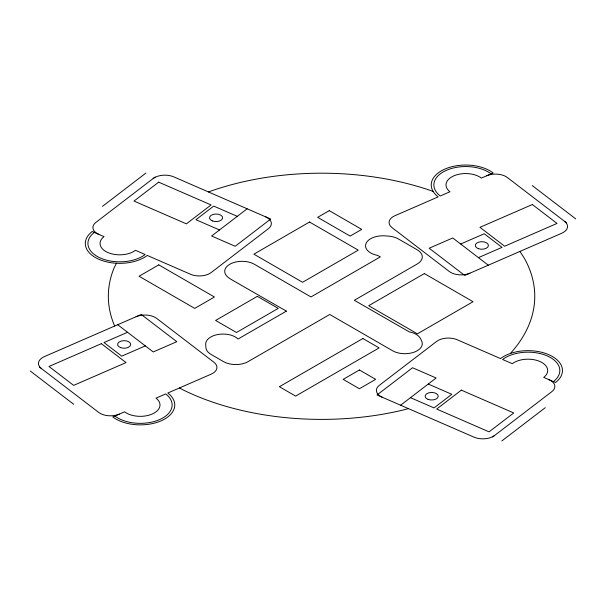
<?xml version="1.0" encoding="UTF-8"?>
<svg xmlns="http://www.w3.org/2000/svg" width="606" height="606" viewBox="0 0 606 606"><rect width="100%" height="100%" fill="white"/><g stroke="black" fill="none" stroke-linecap="round" stroke-linejoin="round"><path stroke-width="0.91" d="M102.497 206.328L145.925 173.051M155.098 177.043L95.877 222.417A14.764 8.522 0 0 0 98.778 234.348M247.142 208.79L211.608 236.014L235.189 246.271L270.715 219.046L173.793 176.876A14.764 8.522 0 0 0 153.121 178.55M400.604 405.225L436.138 378L412.565 367.744L377.03 394.968L473.953 437.131A14.764 8.522 0 0 0 494.625 435.456M492.655 436.971L551.877 391.597A14.764 8.522 0 0 0 548.968 379.659M501.821 440.956L545.248 407.687M127.563 332.277L103.99 342.534L121.753 356.146L145.334 345.89M460.666 244.013L484.247 233.757L502.01 247.369L478.437 257.626M208.502 191.973L210.153 191.337A213.206 123.094 0 0 1 432.957 191.337L433.123 191.405M510.532 353.412L511.525 352.177A213.206 123.094 0 0 0 524.326 258.254L519.956 251.414M408.406 408.618L403.149 410.02A213.206 123.094 0 0 1 183.088 389.893L179.459 387.954M116.435 263.262L114.239 267.557A213.206 123.094 0 0 0 114.239 325.028L114.723 326.013M237.272 216.35L213.698 206.093L195.927 219.705L219.508 229.962M428.245 384.052L451.818 394.309L434.055 407.921L410.474 397.657M532.273 185.595L575.7 218.864M566.534 222.856L507.313 177.482A14.764 8.522 0 0 0 486.641 175.808M488.307 265.186L452.773 237.969L429.192 248.225L464.726 275.442L561.656 233.28A14.764 8.522 0 0 0 564.557 221.341M117.693 324.718L153.227 351.942L176.808 341.686L141.274 314.461L44.344 356.631A14.764 8.522 0 0 0 41.443 368.562M39.466 367.054L98.687 412.421A14.764 8.522 0 0 0 119.359 414.103M30.3 371.039L73.727 404.316M94.324 232.409A31.815 18.369 0 0 0 100.588 258.133A31.815 18.369 0 0 0 145.145 254.52L135.456 250.301A19.68 11.362 0 0 1 107.891 252.543A19.68 11.362 0 0 1 104.02 236.628L92.233 231.5A34.444 19.884 0 0 0 99.013 259.345A34.444 19.884 0 0 0 147.243 255.429L190.466 274.238A14.764 8.522 0 0 0 211.138 272.556L268.382 228.697A14.764 8.522 0 0 0 265.481 216.766M114.905 416.042A31.815 18.369 0 0 0 159.461 419.655A31.815 18.369 0 0 0 165.726 393.93L156.037 398.142A19.68 11.362 0 0 1 152.159 414.057A19.68 11.362 0 0 1 124.601 411.822L112.814 416.951A34.444 19.884 0 0 0 161.044 420.867A34.444 19.884 0 0 0 167.824 393.014L211.047 374.213A14.764 8.522 0 0 0 213.948 362.274L156.704 318.415A14.764 8.522 0 0 0 136.032 316.741M553.422 381.598A31.815 18.369 0 0 0 547.157 355.873A31.815 18.369 0 0 0 502.601 359.487L512.297 363.706A19.68 11.362 0 0 1 539.855 361.471A19.68 11.362 0 0 1 543.726 377.386L555.52 382.515A34.444 19.884 0 0 0 548.741 354.661A34.444 19.884 0 0 0 500.503 358.578L457.28 339.777A14.764 8.522 0 0 0 436.608 341.451L379.364 385.31A14.764 8.522 0 0 0 382.272 397.248M491.095 173.869A31.815 18.369 0 0 0 446.539 170.256A31.815 18.369 0 0 0 440.274 195.98L449.963 191.761A19.68 11.362 0 0 1 453.841 175.846A19.68 11.362 0 0 1 481.399 178.088L493.186 172.96A34.444 19.884 0 0 0 444.955 169.044A34.444 19.884 0 0 0 438.176 196.889L394.953 215.698A14.764 8.522 0 0 0 392.052 227.629L449.296 271.488A14.764 8.522 0 0 0 469.968 273.17M158.681 182.156L134.009 201.063L186.398 223.856L211.077 204.949L158.681 182.156M461.348 390.15L436.676 409.058L489.065 431.851L513.744 412.944L461.348 390.15M158.78 264.875L139.062 276.253L194.731 308.393L214.441 297.008L158.78 264.875M309.537 222.023L253.876 254.164L302.583 282.282L358.244 250.142L309.537 222.023M329.255 210.638L317.658 217.334L350.124 236.082L361.721 229.386L329.255 210.638M257.353 296.342L215.6 320.445L236.476 332.497L278.23 308.393L257.353 296.342M286.38 311.128L238.067 339.019A17.385 10.037 0 0 0 218.145 334.459A17.385 10.037 0 0 0 205.692 344.503L205.926 347.7A17.385 10.037 0 0 0 211.002 354.381L223.523 361.615A17.385 10.037 0 0 0 248.112 361.615L329.755 314.476L392.612 350.768A17.385 10.037 0 0 0 412.928 352.571A17.385 10.037 0 0 0 422.026 341.928A59.002 34.065 0 0 0 420.556 338.716A17.385 10.037 0 0 0 409.239 331.876L354.336 300.281L417.193 263.996A17.385 10.037 0 0 0 417.193 249.801L398.407 238.953A17.385 10.037 0 0 0 388.279 236.09L385.098 235.863A17.385 10.037 0 0 0 365.979 243.604A17.385 10.037 0 0 0 377.447 255.346L380.318 256.899L310.969 296.94L254.376 264.261A17.385 10.037 0 0 0 230.894 263.678A17.385 10.037 0 0 0 227.864 277.131A46.223 26.687 0 0 0 231.954 279.874L286.38 311.128M424.344 273.579L368.683 305.712L417.39 333.838L473.051 301.697L424.344 273.579M362.88 338.519L279.389 386.726L295.622 396.104L379.121 347.897L362.88 338.519M359.403 369.993L343.17 379.364L359.403 388.741L375.637 379.364L359.403 369.993M101.369 343.678L48.98 366.471L73.652 385.378L126.048 362.585L101.369 343.678M532.348 204.533L479.952 227.326L504.631 246.233L557.02 223.432L532.348 204.533M212.479 220.963A6.56 3.787 0 0 0 222.629 218.016A6.56 3.787 0 0 0 213.123 214.418A6.56 3.787 0 0 0 212.479 220.963M120.624 347.639A6.56 3.787 0 0 0 130.691 344.602A6.56 3.787 0 0 0 121.094 341.087A6.56 3.787 0 0 0 120.624 347.639M428.078 399.377A6.56 3.787 0 0 0 438.221 396.43A6.56 3.787 0 0 0 428.722 392.832A6.56 3.787 0 0 0 428.078 399.377M478.346 248.665A6.56 3.787 0 0 0 488.413 245.619A6.56 3.787 0 0 0 478.823 242.105A6.56 3.787 0 0 0 478.346 248.665"/></g></svg>
